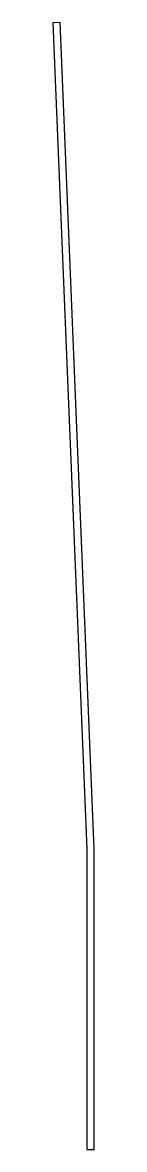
# Model space of a CAD drawing. Header units: metres. Extents: x 33 to 44, y 0 to 300.
import ezdxf

# ---------------------------------------------------------------- set-up
doc = ezdxf.new("R2010")
doc.units = ezdxf.units.M

msp = doc.modelspace()

# ---------------------------------------------------------------- linework, layer by layer
at = {"layer": 'PARAMETRIX'}
for p, q in [((35, 300), (33.0017, 299.9183)), ((44, 80), (35, 300)), ((33.0017, 299.9183), (42, 79.9591)), ((42, 79.9591), (42, 0)), ((44, 0), (44, 80)), ((42, 0), (44, 0))]:
    msp.add_line(p, q, dxfattribs=at)

doc.saveas('drawing.dxf')
